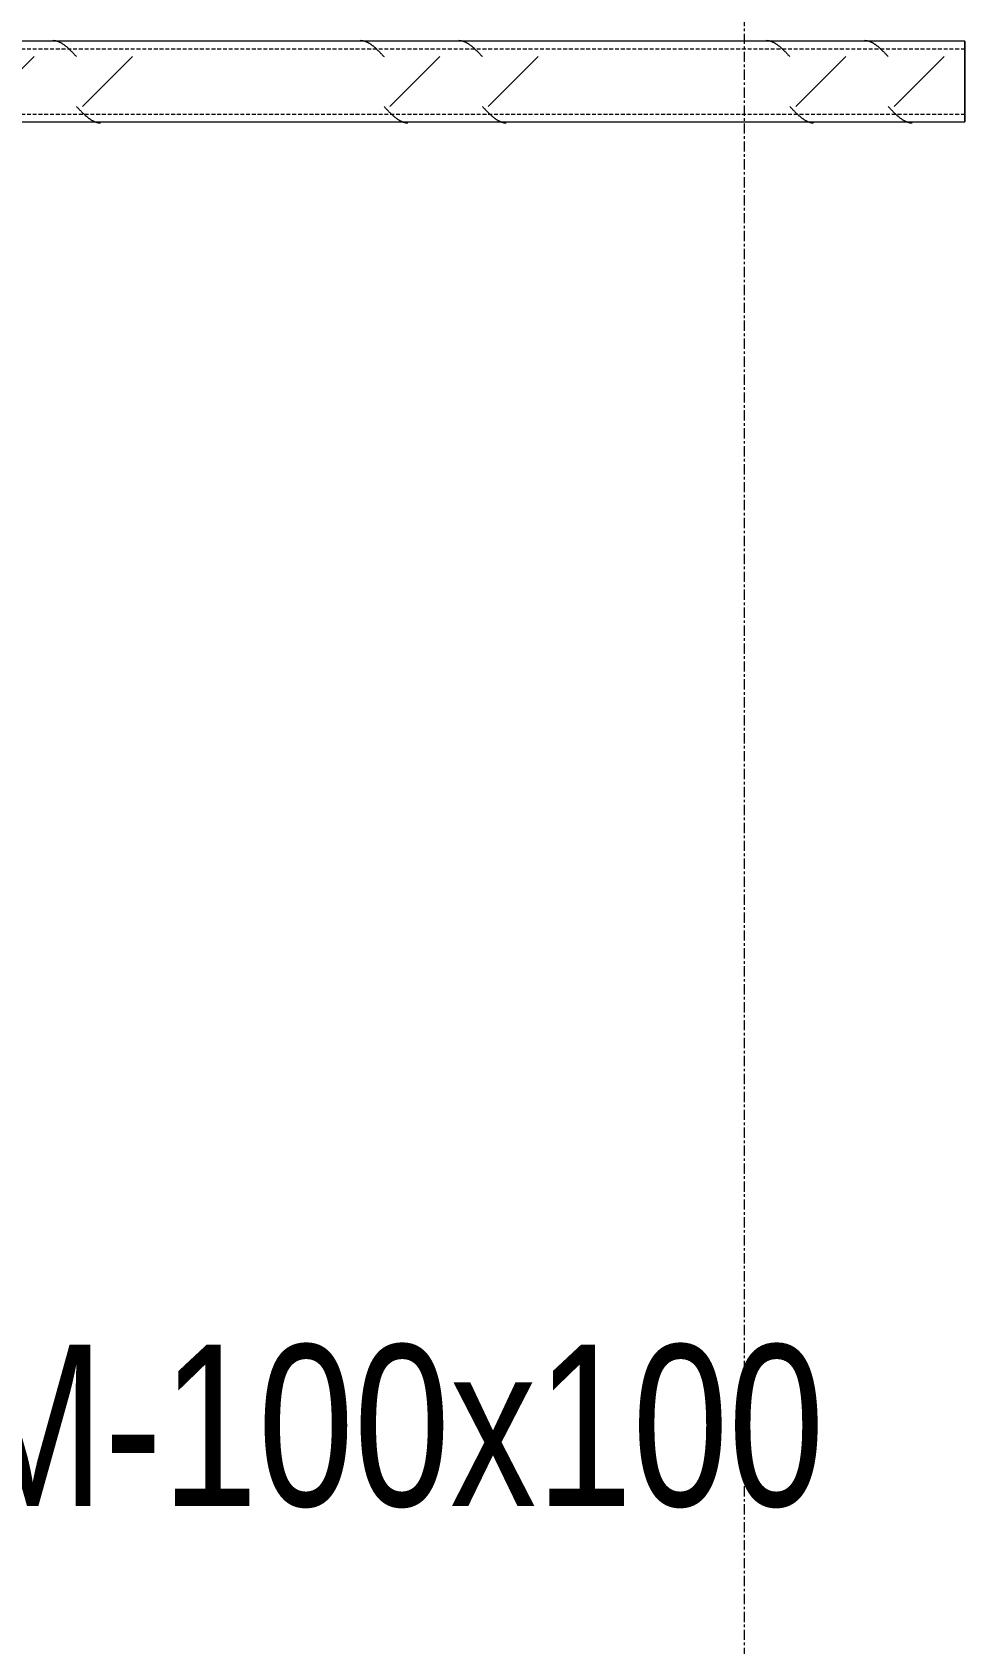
# Model space of a CAD drawing. Header units: centimetres. Extents: x -6111 to 13767, y -285 to 1600.
# Drawn here: x -4.2 to 111.3, y 251.9 to 451.7 of the extents above; entities that cross this region are included whole.
import ezdxf

# ---------------------------------------------------------------- set-up
doc = ezdxf.new("R2010")
doc.units = ezdxf.units.CM
doc.linetypes.add('Grid Line', pattern=[2.2225, 1.27, -0.3175, 0.3175, -0.3175])
doc.linetypes.add('Hidden', pattern=[0.714375, 0.47625, -0.238125])
for name, color, linetype, lineweight in [('S-BEAM', 7, 'Continuous', 9), ('S-COLS-IDEN', 7, 'Continuous', 9), ('S-GRID', 7, 'Continuous', 9)]:
    doc.layers.add(name, color=color, linetype=linetype, lineweight=lineweight)
doc.styles.add('Century Gothic_2', font='GOTHIC.TTF', dxfattribs={"width": 0.8, "height": 20})

# ---------------------------------------------------------------- blocks, each defined once
blk = doc.blocks.new('FP_66-Elevación Eje 2')
at = {"layer": 'S-BEAM'}
blk.add_line((-2194.1, 450.53), (-2541.02, 450.53), dxfattribs=at)
at = {"layer": 'S-BEAM', "color": 9, "true_color": 0xc0c0c0}
for p, q in [((-2307.09, 450.65), (-2307.05, 450.64)), ((-2307.05, 450.64), (-2307, 450.64)), ((-2307, 450.64), (-2306.95, 450.64)), ((-2306.95, 450.64), (-2306.91, 450.63)), ((-2306.91, 450.63), (-2306.86, 450.63)), ((-2306.86, 450.63), (-2306.81, 450.62)), ((-2306.81, 450.62), (-2306.77, 450.61)), ((-2306.77, 450.61), (-2306.72, 450.6)), ((-2306.72, 450.6), (-2306.67, 450.59)), ((-2306.67, 450.59), (-2306.63, 450.57)), ((-2306.63, 450.57), (-2306.58, 450.56)), ((-2306.58, 450.56), (-2306.53, 450.54)), ((-2306.53, 450.54), (-2306.49, 450.53)), ((-2306.49, 450.53), (-2306.44, 450.51)), ((-2306.44, 450.51), (-2306.39, 450.49)), ((-2306.39, 450.49), (-2306.35, 450.47)), ((-2306.35, 450.47), (-2306.3, 450.45)), ((-2306.3, 450.45), (-2306.25, 450.43)), ((-2306.25, 450.43), (-2306.21, 450.41)), ((-2306.21, 450.41), (-2306.16, 450.38)), ((-2306.16, 450.38), (-2306.11, 450.36)), ((-2306.11, 450.36), (-2306.07, 450.33)), ((-2306.07, 450.33), (-2306.02, 450.31)), ((-2306.02, 450.31), (-2305.97, 450.28)), ((-2305.97, 450.28), (-2305.93, 450.25)), ((-2305.93, 450.25), (-2305.88, 450.22)), ((-2305.88, 450.22), (-2305.83, 450.19)), ((-2305.83, 450.19), (-2305.79, 450.16)), ((-2305.79, 450.16), (-2305.74, 450.12)), ((-2305.74, 450.12), (-2305.69, 450.09)), ((-2305.69, 450.09), (-2305.65, 450.05)), ((-2305.65, 450.05), (-2305.6, 450.02)), ((-2305.6, 450.02), (-2305.55, 449.98)), ((-2305.55, 449.98), (-2305.51, 449.95)), ((-2305.51, 449.95), (-2305.46, 449.91)), ((-2305.46, 449.91), (-2305.41, 449.87)), ((-2305.41, 449.87), (-2305.37, 449.83)), ((-2305.37, 449.83), (-2305.32, 449.79)), ((-2305.32, 449.79), (-2305.27, 449.75)), ((-2305.27, 449.75), (-2305.23, 449.71)), ((-2305.23, 449.71), (-2305.18, 449.66)), ((-2305.18, 449.66), (-2305.13, 449.62)), ((-2305.13, 449.62), (-2305.09, 449.58)), ((-2305.09, 449.58), (-2305.04, 449.53)), ((-2305.04, 449.53), (-2304.99, 449.49)), ((-2304.99, 449.49), (-2304.95, 449.44)), ((-2304.95, 449.44), (-2304.9, 449.4)), ((-2304.9, 449.4), (-2304.85, 449.35)), ((-2268.99, 450.65), (-2268.95, 450.64)), ((-2268.95, 450.64), (-2268.9, 450.64)), ((-2268.9, 450.64), (-2268.85, 450.64)), ((-2268.85, 450.64), (-2268.81, 450.63)), ((-2268.81, 450.63), (-2268.76, 450.63)), ((-2268.76, 450.63), (-2268.71, 450.62)), ((-2268.71, 450.62), (-2268.67, 450.61)), ((-2268.67, 450.61), (-2268.62, 450.6)), ((-2268.62, 450.6), (-2268.57, 450.59)), ((-2268.57, 450.59), (-2268.53, 450.57)), ((-2268.53, 450.57), (-2268.48, 450.56)), ((-2268.48, 450.56), (-2268.43, 450.54)), ((-2268.43, 450.54), (-2268.39, 450.53)), ((-2268.39, 450.53), (-2268.34, 450.51)), ((-2268.34, 450.51), (-2268.29, 450.49)), ((-2268.29, 450.49), (-2268.25, 450.47)), ((-2268.25, 450.47), (-2268.2, 450.45)), ((-2268.2, 450.45), (-2268.15, 450.43)), ((-2268.15, 450.43), (-2268.11, 450.41)), ((-2268.11, 450.41), (-2268.06, 450.38)), ((-2268.06, 450.38), (-2268.01, 450.36)), ((-2268.01, 450.36), (-2267.97, 450.33)), ((-2267.97, 450.33), (-2267.92, 450.31)), ((-2267.92, 450.31), (-2267.87, 450.28)), ((-2267.87, 450.28), (-2267.83, 450.25)), ((-2267.83, 450.25), (-2267.78, 450.22)), ((-2267.78, 450.22), (-2267.73, 450.19)), ((-2267.73, 450.19), (-2267.69, 450.16)), ((-2267.69, 450.16), (-2267.64, 450.12)), ((-2267.64, 450.12), (-2267.59, 450.09)), ((-2267.59, 450.09), (-2267.55, 450.05)), ((-2267.55, 450.05), (-2267.5, 450.02)), ((-2267.5, 450.02), (-2267.45, 449.98)), ((-2267.45, 449.98), (-2267.41, 449.95)), ((-2267.41, 449.95), (-2267.36, 449.91)), ((-2267.36, 449.91), (-2267.31, 449.87)), ((-2267.31, 449.87), (-2267.27, 449.83)), ((-2267.27, 449.83), (-2267.22, 449.79)), ((-2267.22, 449.79), (-2267.17, 449.75)), ((-2267.17, 449.75), (-2267.13, 449.71)), ((-2267.13, 449.71), (-2267.08, 449.66)), ((-2267.08, 449.66), (-2267.03, 449.62)), ((-2267.03, 449.62), (-2266.99, 449.58)), ((-2266.99, 449.58), (-2266.94, 449.53)), ((-2266.94, 449.53), (-2266.89, 449.49)), ((-2266.89, 449.49), (-2266.85, 449.44)), ((-2266.85, 449.44), (-2266.8, 449.4)), ((-2266.8, 449.4), (-2266.75, 449.35)), ((-2256.81, 450.65), (-2256.76, 450.64)), ((-2256.76, 450.64), (-2256.71, 450.64)), ((-2256.71, 450.64), (-2256.67, 450.64)), ((-2256.67, 450.64), (-2256.62, 450.63)), ((-2256.62, 450.63), (-2256.57, 450.63)), ((-2256.57, 450.63), (-2256.53, 450.62)), ((-2256.53, 450.62), (-2256.48, 450.61)), ((-2256.48, 450.61), (-2256.43, 450.6)), ((-2256.43, 450.6), (-2256.39, 450.59)), ((-2256.39, 450.59), (-2256.34, 450.57)), ((-2256.34, 450.57), (-2256.29, 450.56)), ((-2256.29, 450.56), (-2256.25, 450.54)), ((-2256.25, 450.54), (-2256.2, 450.53)), ((-2256.2, 450.53), (-2256.15, 450.51)), ((-2256.15, 450.51), (-2256.11, 450.49)), ((-2256.11, 450.49), (-2256.06, 450.47)), ((-2256.06, 450.47), (-2256.01, 450.45)), ((-2256.01, 450.45), (-2255.96, 450.43)), ((-2255.96, 450.43), (-2255.92, 450.41)), ((-2255.92, 450.41), (-2255.87, 450.38)), ((-2255.87, 450.38), (-2255.82, 450.36)), ((-2255.82, 450.36), (-2255.78, 450.33)), ((-2255.78, 450.33), (-2255.73, 450.31)), ((-2255.73, 450.31), (-2255.68, 450.28)), ((-2255.68, 450.28), (-2255.64, 450.25)), ((-2255.64, 450.25), (-2255.59, 450.22)), ((-2255.59, 450.22), (-2255.54, 450.19)), ((-2255.54, 450.19), (-2255.5, 450.16)), ((-2255.5, 450.16), (-2255.45, 450.12)), ((-2255.45, 450.12), (-2255.4, 450.09)), ((-2255.4, 450.09), (-2255.36, 450.05)), ((-2255.36, 450.05), (-2255.31, 450.02)), ((-2255.31, 450.02), (-2255.26, 449.98)), ((-2255.26, 449.98), (-2255.22, 449.95)), ((-2255.22, 449.95), (-2255.17, 449.91)), ((-2255.17, 449.91), (-2255.12, 449.87)), ((-2255.12, 449.87), (-2255.08, 449.83)), ((-2255.08, 449.83), (-2255.03, 449.79)), ((-2255.03, 449.79), (-2254.98, 449.75)), ((-2254.98, 449.75), (-2254.94, 449.71)), ((-2254.94, 449.71), (-2254.89, 449.66)), ((-2254.89, 449.66), (-2254.84, 449.62)), ((-2254.84, 449.62), (-2254.8, 449.58)), ((-2254.8, 449.58), (-2254.75, 449.53)), ((-2254.75, 449.53), (-2254.7, 449.49)), ((-2254.7, 449.49), (-2254.66, 449.44)), ((-2254.66, 449.44), (-2254.61, 449.4)), ((-2254.61, 449.4), (-2254.56, 449.35)), ((-2218.71, 450.65), (-2218.66, 450.64)), ((-2218.66, 450.64), (-2218.61, 450.64)), ((-2218.61, 450.64), (-2218.57, 450.64)), ((-2218.57, 450.64), (-2218.52, 450.63)), ((-2218.52, 450.63), (-2218.47, 450.63)), ((-2218.47, 450.63), (-2218.43, 450.62)), ((-2218.43, 450.62), (-2218.38, 450.61)), ((-2218.38, 450.61), (-2218.33, 450.6)), ((-2218.33, 450.6), (-2218.29, 450.59)), ((-2218.29, 450.59), (-2218.24, 450.57)), ((-2218.24, 450.57), (-2218.19, 450.56)), ((-2218.19, 450.56), (-2218.15, 450.54)), ((-2218.15, 450.54), (-2218.1, 450.53)), ((-2218.1, 450.53), (-2218.05, 450.51)), ((-2218.05, 450.51), (-2218.01, 450.49)), ((-2218.01, 450.49), (-2217.96, 450.47)), ((-2217.96, 450.47), (-2217.91, 450.45)), ((-2217.91, 450.45), (-2217.87, 450.43)), ((-2217.87, 450.43), (-2217.82, 450.41)), ((-2217.82, 450.41), (-2217.77, 450.38)), ((-2217.77, 450.38), (-2217.73, 450.36)), ((-2217.73, 450.36), (-2217.68, 450.33)), ((-2217.68, 450.33), (-2217.63, 450.31)), ((-2217.63, 450.31), (-2217.58, 450.28)), ((-2217.58, 450.28), (-2217.54, 450.25)), ((-2217.54, 450.25), (-2217.49, 450.22)), ((-2217.49, 450.22), (-2217.44, 450.19)), ((-2217.44, 450.19), (-2217.4, 450.16)), ((-2217.4, 450.16), (-2217.35, 450.12)), ((-2217.35, 450.12), (-2217.3, 450.09)), ((-2217.3, 450.09), (-2217.26, 450.05)), ((-2217.26, 450.05), (-2217.21, 450.02)), ((-2217.21, 450.02), (-2217.16, 449.98)), ((-2217.16, 449.98), (-2217.12, 449.95)), ((-2217.12, 449.95), (-2217.07, 449.91)), ((-2217.07, 449.91), (-2217.02, 449.87)), ((-2217.02, 449.87), (-2216.98, 449.83)), ((-2216.98, 449.83), (-2216.93, 449.79)), ((-2216.93, 449.79), (-2216.88, 449.75)), ((-2216.88, 449.75), (-2216.84, 449.71)), ((-2216.84, 449.71), (-2216.79, 449.66)), ((-2216.79, 449.66), (-2216.74, 449.62)), ((-2216.74, 449.62), (-2216.7, 449.58)), ((-2216.7, 449.58), (-2216.65, 449.53)), ((-2216.65, 449.53), (-2216.6, 449.49)), ((-2216.6, 449.49), (-2216.56, 449.44)), ((-2216.56, 449.44), (-2216.51, 449.4)), ((-2216.51, 449.4), (-2216.46, 449.35)), ((-2206.52, 450.65), (-2206.47, 450.64)), ((-2206.47, 450.64), (-2206.42, 450.64)), ((-2206.42, 450.64), (-2206.38, 450.64)), ((-2206.38, 450.64), (-2206.33, 450.63)), ((-2206.33, 450.63), (-2206.28, 450.63)), ((-2206.28, 450.63), (-2206.24, 450.62)), ((-2206.24, 450.62), (-2206.19, 450.61)), ((-2206.19, 450.61), (-2206.14, 450.6)), ((-2206.14, 450.6), (-2206.1, 450.59)), ((-2206.1, 450.59), (-2206.05, 450.57)), ((-2206.05, 450.57), (-2206, 450.56)), ((-2206, 450.56), (-2205.96, 450.54)), ((-2205.96, 450.54), (-2205.91, 450.53)), ((-2205.91, 450.53), (-2205.86, 450.51)), ((-2205.86, 450.51), (-2205.82, 450.49)), ((-2205.82, 450.49), (-2205.77, 450.47)), ((-2205.77, 450.47), (-2205.72, 450.45)), ((-2205.72, 450.45), (-2205.68, 450.43)), ((-2205.68, 450.43), (-2205.63, 450.41)), ((-2205.63, 450.41), (-2205.58, 450.38)), ((-2205.58, 450.38), (-2205.54, 450.36)), ((-2205.54, 450.36), (-2205.49, 450.33)), ((-2205.49, 450.33), (-2205.44, 450.31)), ((-2205.44, 450.31), (-2205.4, 450.28)), ((-2205.4, 450.28), (-2205.35, 450.25)), ((-2205.35, 450.25), (-2205.3, 450.22)), ((-2205.3, 450.22), (-2205.26, 450.19)), ((-2205.26, 450.19), (-2205.21, 450.16)), ((-2205.21, 450.16), (-2205.16, 450.12)), ((-2205.16, 450.12), (-2205.12, 450.09)), ((-2205.12, 450.09), (-2205.07, 450.05)), ((-2205.07, 450.05), (-2205.02, 450.02)), ((-2205.02, 450.02), (-2204.98, 449.98)), ((-2204.98, 449.98), (-2204.93, 449.95)), ((-2204.93, 449.95), (-2204.88, 449.91)), ((-2204.88, 449.91), (-2204.84, 449.87)), ((-2204.84, 449.87), (-2204.79, 449.83)), ((-2204.79, 449.83), (-2204.74, 449.79)), ((-2204.74, 449.79), (-2204.69, 449.75)), ((-2204.69, 449.75), (-2204.65, 449.71)), ((-2204.65, 449.71), (-2204.6, 449.66)), ((-2204.6, 449.66), (-2204.55, 449.62)), ((-2204.55, 449.62), (-2204.51, 449.58)), ((-2204.51, 449.58), (-2204.46, 449.53)), ((-2204.46, 449.53), (-2204.41, 449.49)), ((-2204.41, 449.49), (-2204.37, 449.44)), ((-2204.37, 449.44), (-2204.32, 449.4)), ((-2204.32, 449.4), (-2204.27, 449.35)), ((-2304.85, 449.35), (-2304.81, 449.31)), ((-2304.81, 449.31), (-2304.76, 449.26)), ((-2304.76, 449.26), (-2304.71, 449.21)), ((-2304.71, 449.21), (-2304.67, 449.16)), ((-2304.67, 449.16), (-2304.62, 449.12)), ((-2304.62, 449.12), (-2304.57, 449.07)), ((-2304.57, 449.07), (-2304.53, 449.02)), ((-2304.53, 449.02), (-2304.48, 448.97)), ((-2304.48, 448.97), (-2304.43, 448.92)), ((-2304.43, 448.92), (-2304.39, 448.87)), ((-2304.39, 448.87), (-2304.34, 448.82)), ((-2304.34, 448.82), (-2304.29, 448.77)), ((-2304.29, 448.77), (-2304.25, 448.72)), ((-2304.25, 448.72), (-2304.2, 448.68)), ((-2304.2, 448.68), (-2304.15, 448.63)), ((-2266.75, 449.35), (-2266.71, 449.31)), ((-2266.71, 449.31), (-2266.66, 449.26)), ((-2266.66, 449.26), (-2266.61, 449.21)), ((-2266.61, 449.21), (-2266.57, 449.16)), ((-2266.57, 449.16), (-2266.52, 449.12)), ((-2266.52, 449.12), (-2266.47, 449.07)), ((-2266.47, 449.07), (-2266.43, 449.02)), ((-2266.43, 449.02), (-2266.38, 448.97)), ((-2266.38, 448.97), (-2266.33, 448.92)), ((-2266.33, 448.92), (-2266.29, 448.87)), ((-2266.29, 448.87), (-2266.24, 448.82)), ((-2266.24, 448.82), (-2266.19, 448.77)), ((-2266.19, 448.77), (-2266.15, 448.72)), ((-2266.15, 448.72), (-2266.1, 448.68)), ((-2266.1, 448.68), (-2266.05, 448.63)), ((-2254.56, 449.35), (-2254.52, 449.31)), ((-2254.52, 449.31), (-2254.47, 449.26)), ((-2254.47, 449.26), (-2254.42, 449.21)), ((-2254.42, 449.21), (-2254.38, 449.16)), ((-2254.38, 449.16), (-2254.33, 449.12)), ((-2254.33, 449.12), (-2254.28, 449.07)), ((-2254.28, 449.07), (-2254.24, 449.02)), ((-2254.24, 449.02), (-2254.19, 448.97)), ((-2254.19, 448.97), (-2254.14, 448.92)), ((-2254.14, 448.92), (-2254.1, 448.87)), ((-2254.1, 448.87), (-2254.05, 448.82)), ((-2254.05, 448.82), (-2254, 448.77)), ((-2254, 448.77), (-2253.96, 448.72)), ((-2253.96, 448.72), (-2253.91, 448.68)), ((-2253.91, 448.68), (-2253.86, 448.63)), ((-2216.46, 449.35), (-2216.42, 449.31)), ((-2216.42, 449.31), (-2216.37, 449.26)), ((-2216.37, 449.26), (-2216.32, 449.21)), ((-2216.32, 449.21), (-2216.28, 449.16)), ((-2216.28, 449.16), (-2216.23, 449.12)), ((-2216.23, 449.12), (-2216.18, 449.07)), ((-2216.18, 449.07), (-2216.14, 449.02)), ((-2216.14, 449.02), (-2216.09, 448.97)), ((-2216.09, 448.97), (-2216.04, 448.92)), ((-2216.04, 448.92), (-2216, 448.87)), ((-2216, 448.87), (-2215.95, 448.82)), ((-2215.95, 448.82), (-2215.9, 448.77)), ((-2215.9, 448.77), (-2215.86, 448.72)), ((-2215.86, 448.72), (-2215.81, 448.68)), ((-2215.81, 448.68), (-2215.76, 448.63)), ((-2204.27, 449.35), (-2204.23, 449.31)), ((-2204.23, 449.31), (-2204.18, 449.26)), ((-2204.18, 449.26), (-2204.13, 449.21)), ((-2204.13, 449.21), (-2204.09, 449.16)), ((-2204.09, 449.16), (-2204.04, 449.12)), ((-2204.04, 449.12), (-2203.99, 449.07)), ((-2203.99, 449.07), (-2203.95, 449.02)), ((-2203.95, 449.02), (-2203.9, 448.97)), ((-2203.9, 448.97), (-2203.85, 448.92)), ((-2203.85, 448.92), (-2203.81, 448.87)), ((-2203.81, 448.87), (-2203.76, 448.82)), ((-2203.76, 448.82), (-2203.71, 448.77)), ((-2203.71, 448.77), (-2203.67, 448.72)), ((-2203.67, 448.72), (-2203.62, 448.68)), ((-2203.62, 448.68), (-2203.57, 448.63))]:
    blk.add_line(p, q, dxfattribs=at)
blk = doc.blocks.new('FP_67-Elevación Eje 2')
at = {"layer": 'S-BEAM', "color": 9, "true_color": 0xc0c0c0}
for p, q in [((-2304.15, 442.44), (-2304.11, 442.39)), ((-2304.11, 442.39), (-2304.06, 442.34)), ((-2304.06, 442.34), (-2304.01, 442.29)), ((-2304.01, 442.29), (-2303.96, 442.24)), ((-2303.96, 442.24), (-2303.92, 442.19)), ((-2303.92, 442.19), (-2303.87, 442.14)), ((-2303.87, 442.14), (-2303.82, 442.09)), ((-2303.82, 442.09), (-2303.78, 442.04)), ((-2303.78, 442.04), (-2303.73, 441.99)), ((-2303.73, 441.99), (-2303.68, 441.94)), ((-2303.68, 441.94), (-2303.64, 441.9)), ((-2303.64, 441.9), (-2303.59, 441.85)), ((-2303.59, 441.85), (-2303.54, 441.8)), ((-2303.54, 441.8), (-2303.5, 441.75)), ((-2303.5, 441.75), (-2303.45, 441.71)), ((-2303.45, 441.71), (-2303.4, 441.66)), ((-2303.4, 441.66), (-2303.36, 441.62)), ((-2303.36, 441.62), (-2303.31, 441.57)), ((-2303.31, 441.57), (-2303.26, 441.53)), ((-2303.26, 441.53), (-2303.22, 441.48)), ((-2303.22, 441.48), (-2303.17, 441.44)), ((-2303.17, 441.44), (-2303.12, 441.4)), ((-2266.05, 442.44), (-2266.01, 442.39)), ((-2266.01, 442.39), (-2265.96, 442.34)), ((-2265.96, 442.34), (-2265.91, 442.29)), ((-2265.91, 442.29), (-2265.87, 442.24)), ((-2265.87, 442.24), (-2265.82, 442.19)), ((-2265.82, 442.19), (-2265.77, 442.14)), ((-2265.77, 442.14), (-2265.72, 442.09)), ((-2265.72, 442.09), (-2265.68, 442.04)), ((-2265.68, 442.04), (-2265.63, 441.99)), ((-2265.63, 441.99), (-2265.58, 441.94)), ((-2265.58, 441.94), (-2265.54, 441.9)), ((-2265.54, 441.9), (-2265.49, 441.85)), ((-2265.49, 441.85), (-2265.44, 441.8)), ((-2265.44, 441.8), (-2265.4, 441.75)), ((-2265.4, 441.75), (-2265.35, 441.71)), ((-2265.35, 441.71), (-2265.3, 441.66)), ((-2265.3, 441.66), (-2265.26, 441.62)), ((-2265.26, 441.62), (-2265.21, 441.57)), ((-2265.21, 441.57), (-2265.16, 441.53)), ((-2265.16, 441.53), (-2265.12, 441.48)), ((-2265.12, 441.48), (-2265.07, 441.44)), ((-2265.07, 441.44), (-2265.02, 441.4)), ((-2253.86, 442.44), (-2253.82, 442.39)), ((-2253.82, 442.39), (-2253.77, 442.34)), ((-2253.77, 442.34), (-2253.72, 442.29)), ((-2253.72, 442.29), (-2253.68, 442.24)), ((-2253.68, 442.24), (-2253.63, 442.19)), ((-2253.63, 442.19), (-2253.58, 442.14)), ((-2253.58, 442.14), (-2253.54, 442.09)), ((-2253.54, 442.09), (-2253.49, 442.04)), ((-2253.49, 442.04), (-2253.44, 441.99)), ((-2253.44, 441.99), (-2253.4, 441.94)), ((-2253.4, 441.94), (-2253.35, 441.9)), ((-2253.35, 441.9), (-2253.3, 441.85)), ((-2253.3, 441.85), (-2253.25, 441.8)), ((-2253.25, 441.8), (-2253.21, 441.75)), ((-2253.21, 441.75), (-2253.16, 441.71)), ((-2253.16, 441.71), (-2253.11, 441.66)), ((-2253.11, 441.66), (-2253.07, 441.62)), ((-2253.07, 441.62), (-2253.02, 441.57)), ((-2253.02, 441.57), (-2252.97, 441.53)), ((-2252.97, 441.53), (-2252.93, 441.48)), ((-2252.93, 441.48), (-2252.88, 441.44)), ((-2252.88, 441.44), (-2252.83, 441.4)), ((-2215.76, 442.44), (-2215.72, 442.39)), ((-2215.72, 442.39), (-2215.67, 442.34)), ((-2215.67, 442.34), (-2215.62, 442.29)), ((-2215.62, 442.29), (-2215.58, 442.24)), ((-2215.58, 442.24), (-2215.53, 442.19)), ((-2215.53, 442.19), (-2215.48, 442.14)), ((-2215.48, 442.14), (-2215.44, 442.09)), ((-2215.44, 442.09), (-2215.39, 442.04)), ((-2215.39, 442.04), (-2215.34, 441.99)), ((-2215.34, 441.99), (-2215.3, 441.94)), ((-2215.3, 441.94), (-2215.25, 441.9)), ((-2215.25, 441.9), (-2215.2, 441.85)), ((-2215.2, 441.85), (-2215.16, 441.8)), ((-2215.16, 441.8), (-2215.11, 441.75)), ((-2215.11, 441.75), (-2215.06, 441.71)), ((-2215.06, 441.71), (-2215.01, 441.66)), ((-2215.01, 441.66), (-2214.97, 441.62)), ((-2214.97, 441.62), (-2214.92, 441.57)), ((-2214.92, 441.57), (-2214.87, 441.53)), ((-2214.87, 441.53), (-2214.83, 441.48)), ((-2214.83, 441.48), (-2214.78, 441.44)), ((-2214.78, 441.44), (-2214.73, 441.4)), ((-2203.57, 442.44), (-2203.53, 442.39)), ((-2203.53, 442.39), (-2203.48, 442.34)), ((-2203.48, 442.34), (-2203.43, 442.29)), ((-2203.43, 442.29), (-2203.39, 442.24)), ((-2203.39, 442.24), (-2203.34, 442.19)), ((-2203.34, 442.19), (-2203.29, 442.14)), ((-2203.29, 442.14), (-2203.25, 442.09)), ((-2203.25, 442.09), (-2203.2, 442.04)), ((-2203.2, 442.04), (-2203.15, 441.99)), ((-2203.15, 441.99), (-2203.11, 441.94)), ((-2203.11, 441.94), (-2203.06, 441.9)), ((-2203.06, 441.9), (-2203.01, 441.85)), ((-2203.01, 441.85), (-2202.97, 441.8)), ((-2202.97, 441.8), (-2202.92, 441.75)), ((-2202.92, 441.75), (-2202.87, 441.71)), ((-2202.87, 441.71), (-2202.83, 441.66)), ((-2202.83, 441.66), (-2202.78, 441.62)), ((-2202.78, 441.62), (-2202.73, 441.57)), ((-2202.73, 441.57), (-2202.69, 441.53)), ((-2202.69, 441.53), (-2202.64, 441.48)), ((-2202.64, 441.48), (-2202.59, 441.44)), ((-2202.59, 441.44), (-2202.54, 441.4)), ((-2303.12, 441.4), (-2303.08, 441.35)), ((-2303.08, 441.35), (-2303.03, 441.31)), ((-2303.03, 441.31), (-2302.98, 441.27)), ((-2302.98, 441.27), (-2302.94, 441.23)), ((-2302.94, 441.23), (-2302.89, 441.19)), ((-2302.89, 441.19), (-2302.84, 441.15)), ((-2302.84, 441.15), (-2302.8, 441.12)), ((-2302.8, 441.12), (-2302.75, 441.08)), ((-2302.75, 441.08), (-2302.7, 441.04)), ((-2302.7, 441.04), (-2302.66, 441.01)), ((-2302.66, 441.01), (-2302.61, 440.97)), ((-2302.61, 440.97), (-2302.56, 440.94)), ((-2302.56, 440.94), (-2302.51, 440.9)), ((-2302.51, 440.9), (-2302.47, 440.87)), ((-2302.47, 440.87), (-2302.42, 440.84)), ((-2302.42, 440.84), (-2302.37, 440.81)), ((-2302.37, 440.81), (-2302.33, 440.78)), ((-2302.33, 440.78), (-2302.28, 440.75)), ((-2302.28, 440.75), (-2302.23, 440.73)), ((-2302.23, 440.73), (-2302.19, 440.7)), ((-2302.19, 440.7), (-2302.14, 440.68)), ((-2302.14, 440.68), (-2302.09, 440.65)), ((-2302.09, 440.65), (-2302.05, 440.63)), ((-2302.05, 440.63), (-2302, 440.61)), ((-2302, 440.61), (-2301.95, 440.59)), ((-2301.95, 440.59), (-2301.91, 440.57)), ((-2301.91, 440.57), (-2301.86, 440.55)), ((-2301.86, 440.55), (-2301.81, 440.53)), ((-2301.81, 440.53), (-2301.77, 440.52)), ((-2301.77, 440.52), (-2301.72, 440.5)), ((-2301.72, 440.5), (-2301.67, 440.49)), ((-2301.67, 440.49), (-2301.63, 440.47)), ((-2301.63, 440.47), (-2301.58, 440.46)), ((-2301.58, 440.46), (-2301.53, 440.45)), ((-2301.53, 440.45), (-2301.48, 440.44)), ((-2301.48, 440.44), (-2301.44, 440.44)), ((-2301.44, 440.44), (-2301.39, 440.43)), ((-2301.39, 440.43), (-2301.34, 440.42)), ((-2301.34, 440.42), (-2301.3, 440.42)), ((-2301.3, 440.42), (-2301.25, 440.42)), ((-2301.25, 440.42), (-2301.2, 440.41)), ((-2265.02, 441.4), (-2264.98, 441.35)), ((-2264.98, 441.35), (-2264.93, 441.31)), ((-2264.93, 441.31), (-2264.88, 441.27)), ((-2264.88, 441.27), (-2264.84, 441.23)), ((-2264.84, 441.23), (-2264.79, 441.19)), ((-2264.79, 441.19), (-2264.74, 441.15)), ((-2264.74, 441.15), (-2264.7, 441.12)), ((-2264.7, 441.12), (-2264.65, 441.08)), ((-2264.65, 441.08), (-2264.6, 441.04)), ((-2264.6, 441.04), (-2264.56, 441.01)), ((-2264.56, 441.01), (-2264.51, 440.97)), ((-2264.51, 440.97), (-2264.46, 440.94)), ((-2264.46, 440.94), (-2264.41, 440.9)), ((-2264.41, 440.9), (-2264.37, 440.87)), ((-2264.37, 440.87), (-2264.32, 440.84)), ((-2264.32, 440.84), (-2264.27, 440.81)), ((-2264.27, 440.81), (-2264.23, 440.78)), ((-2264.23, 440.78), (-2264.18, 440.75)), ((-2264.18, 440.75), (-2264.13, 440.73)), ((-2264.13, 440.73), (-2264.09, 440.7)), ((-2264.09, 440.7), (-2264.04, 440.68)), ((-2264.04, 440.68), (-2263.99, 440.65)), ((-2263.99, 440.65), (-2263.95, 440.63)), ((-2263.95, 440.63), (-2263.9, 440.61)), ((-2263.9, 440.61), (-2263.85, 440.59)), ((-2263.85, 440.59), (-2263.81, 440.57)), ((-2263.81, 440.57), (-2263.76, 440.55)), ((-2263.76, 440.55), (-2263.71, 440.53)), ((-2263.71, 440.53), (-2263.67, 440.52)), ((-2263.67, 440.52), (-2263.62, 440.5)), ((-2263.62, 440.5), (-2263.57, 440.49)), ((-2263.57, 440.49), (-2263.53, 440.47)), ((-2263.53, 440.47), (-2263.48, 440.46)), ((-2263.48, 440.46), (-2263.43, 440.45)), ((-2263.43, 440.45), (-2263.39, 440.44)), ((-2263.39, 440.44), (-2263.34, 440.44)), ((-2263.34, 440.44), (-2263.29, 440.43)), ((-2263.29, 440.43), (-2263.24, 440.42)), ((-2263.24, 440.42), (-2263.2, 440.42)), ((-2263.2, 440.42), (-2263.15, 440.42)), ((-2263.15, 440.42), (-2263.1, 440.41)), ((-2252.83, 441.4), (-2252.79, 441.35)), ((-2252.79, 441.35), (-2252.74, 441.31)), ((-2252.74, 441.31), (-2252.69, 441.27)), ((-2252.69, 441.27), (-2252.65, 441.23)), ((-2252.65, 441.23), (-2252.6, 441.19)), ((-2252.6, 441.19), (-2252.55, 441.15)), ((-2252.55, 441.15), (-2252.51, 441.12)), ((-2252.51, 441.12), (-2252.46, 441.08)), ((-2252.46, 441.08), (-2252.41, 441.04)), ((-2252.41, 441.04), (-2252.37, 441.01)), ((-2252.37, 441.01), (-2252.32, 440.97)), ((-2252.32, 440.97), (-2252.27, 440.94)), ((-2252.27, 440.94), (-2252.23, 440.9)), ((-2252.23, 440.9), (-2252.18, 440.87)), ((-2252.18, 440.87), (-2252.13, 440.84)), ((-2252.13, 440.84), (-2252.09, 440.81)), ((-2252.09, 440.81), (-2252.04, 440.78)), ((-2252.04, 440.78), (-2251.99, 440.75)), ((-2251.99, 440.75), (-2251.94, 440.73)), ((-2251.94, 440.73), (-2251.9, 440.7)), ((-2251.9, 440.7), (-2251.85, 440.68)), ((-2251.85, 440.68), (-2251.8, 440.65)), ((-2251.8, 440.65), (-2251.76, 440.63)), ((-2251.76, 440.63), (-2251.71, 440.61)), ((-2251.71, 440.61), (-2251.66, 440.59)), ((-2251.66, 440.59), (-2251.62, 440.57)), ((-2251.62, 440.57), (-2251.57, 440.55)), ((-2251.57, 440.55), (-2251.52, 440.53)), ((-2251.52, 440.53), (-2251.48, 440.52)), ((-2251.48, 440.52), (-2251.43, 440.5)), ((-2251.43, 440.5), (-2251.38, 440.49)), ((-2251.38, 440.49), (-2251.34, 440.47)), ((-2251.34, 440.47), (-2251.29, 440.46)), ((-2251.29, 440.46), (-2251.24, 440.45)), ((-2251.24, 440.45), (-2251.2, 440.44)), ((-2251.2, 440.44), (-2251.15, 440.44)), ((-2251.15, 440.44), (-2251.1, 440.43)), ((-2251.1, 440.43), (-2251.06, 440.42)), ((-2251.06, 440.42), (-2251.01, 440.42)), ((-2251.01, 440.42), (-2250.96, 440.42)), ((-2250.96, 440.42), (-2250.91, 440.41)), ((-2214.73, 441.4), (-2214.69, 441.35)), ((-2214.69, 441.35), (-2214.64, 441.31)), ((-2214.64, 441.31), (-2214.59, 441.27)), ((-2214.59, 441.27), (-2214.55, 441.23)), ((-2214.55, 441.23), (-2214.5, 441.19)), ((-2214.5, 441.19), (-2214.45, 441.15)), ((-2214.45, 441.15), (-2214.41, 441.12)), ((-2214.41, 441.12), (-2214.36, 441.08)), ((-2214.36, 441.08), (-2214.31, 441.04)), ((-2214.31, 441.04), (-2214.27, 441.01)), ((-2214.27, 441.01), (-2214.22, 440.97)), ((-2214.22, 440.97), (-2214.17, 440.94)), ((-2214.17, 440.94), (-2214.13, 440.9)), ((-2214.13, 440.9), (-2214.08, 440.87)), ((-2214.08, 440.87), (-2214.03, 440.84)), ((-2214.03, 440.84), (-2213.99, 440.81)), ((-2213.99, 440.81), (-2213.94, 440.78)), ((-2213.94, 440.78), (-2213.89, 440.75)), ((-2213.89, 440.75), (-2213.84, 440.73)), ((-2213.84, 440.73), (-2213.8, 440.7)), ((-2213.8, 440.7), (-2213.75, 440.68)), ((-2213.75, 440.68), (-2213.7, 440.65)), ((-2213.7, 440.65), (-2213.66, 440.63)), ((-2213.66, 440.63), (-2213.61, 440.61)), ((-2213.61, 440.61), (-2213.56, 440.59)), ((-2213.56, 440.59), (-2213.52, 440.57)), ((-2213.52, 440.57), (-2213.47, 440.55)), ((-2213.47, 440.55), (-2213.42, 440.53)), ((-2213.42, 440.53), (-2213.38, 440.52)), ((-2213.38, 440.52), (-2213.33, 440.5)), ((-2213.33, 440.5), (-2213.28, 440.49)), ((-2213.28, 440.49), (-2213.24, 440.47)), ((-2213.24, 440.47), (-2213.19, 440.46)), ((-2213.19, 440.46), (-2213.14, 440.45)), ((-2213.14, 440.45), (-2213.1, 440.44)), ((-2213.1, 440.44), (-2213.05, 440.44)), ((-2213.05, 440.44), (-2213, 440.43)), ((-2213, 440.43), (-2212.96, 440.42)), ((-2212.96, 440.42), (-2212.91, 440.42)), ((-2212.91, 440.42), (-2212.86, 440.42)), ((-2212.86, 440.42), (-2212.82, 440.41)), ((-2202.54, 441.4), (-2202.5, 441.35)), ((-2202.5, 441.35), (-2202.45, 441.31)), ((-2202.45, 441.31), (-2202.4, 441.27)), ((-2202.4, 441.27), (-2202.36, 441.23)), ((-2202.36, 441.23), (-2202.31, 441.19)), ((-2202.31, 441.19), (-2202.26, 441.15)), ((-2202.26, 441.15), (-2202.22, 441.12)), ((-2202.22, 441.12), (-2202.17, 441.08)), ((-2202.17, 441.08), (-2202.12, 441.04)), ((-2202.12, 441.04), (-2202.08, 441.01)), ((-2202.08, 441.01), (-2202.03, 440.97)), ((-2202.03, 440.97), (-2201.98, 440.94)), ((-2201.98, 440.94), (-2201.94, 440.9)), ((-2201.94, 440.9), (-2201.89, 440.87)), ((-2201.89, 440.87), (-2201.84, 440.84)), ((-2201.84, 440.84), (-2201.8, 440.81)), ((-2201.8, 440.81), (-2201.75, 440.78)), ((-2201.75, 440.78), (-2201.7, 440.75)), ((-2201.7, 440.75), (-2201.66, 440.73)), ((-2201.66, 440.73), (-2201.61, 440.7)), ((-2201.61, 440.7), (-2201.56, 440.68)), ((-2201.56, 440.68), (-2201.52, 440.65)), ((-2201.52, 440.65), (-2201.47, 440.63)), ((-2201.47, 440.63), (-2201.42, 440.61)), ((-2201.42, 440.61), (-2201.37, 440.59)), ((-2201.37, 440.59), (-2201.33, 440.57)), ((-2201.33, 440.57), (-2201.28, 440.55)), ((-2201.28, 440.55), (-2201.23, 440.53)), ((-2201.23, 440.53), (-2201.19, 440.52)), ((-2201.19, 440.52), (-2201.14, 440.5)), ((-2201.14, 440.5), (-2201.09, 440.49)), ((-2201.09, 440.49), (-2201.05, 440.47)), ((-2201.05, 440.47), (-2201, 440.46)), ((-2201, 440.46), (-2200.95, 440.45)), ((-2200.95, 440.45), (-2200.91, 440.44)), ((-2200.91, 440.44), (-2200.86, 440.44)), ((-2200.86, 440.44), (-2200.81, 440.43)), ((-2200.81, 440.43), (-2200.77, 440.42)), ((-2200.77, 440.42), (-2200.72, 440.42)), ((-2200.72, 440.42), (-2200.67, 440.42)), ((-2200.67, 440.42), (-2200.63, 440.41))]:
    blk.add_line(p, q, dxfattribs=at)
at = {"layer": 'S-BEAM'}
blk.add_line((-2541.02, 440.53), (-2194.1, 440.53), dxfattribs=at)
blk = doc.blocks.new('HSS Square - HSS 100mm-1469849-Elevación Eje 2')
at = {"layer": 'S-BEAM', "true_color": 0xc0c0c0}
h = blk.add_hatch(dxfattribs=at)
h.set_pattern_fill('FP_15', color=9, style=0, pattern_type=2)
h.set_pattern_definition([(45, (-0.013, 0), (-25.1447, 25.14474), []), (45, (-0.013, 38.1), (-25.1447, 25.14474), [])])
h.paths.add_polyline_path([(-2194.11, 442.44), (-2194.11, 448.63), (-2541.03, 448.63), (-2541.03, 442.44), (-2195.43, 442.44)])
h = blk.add_hatch(dxfattribs=at)
h.set_pattern_fill('FP_16', color=9, style=0, pattern_type=2)
h.set_pattern_definition([(45, (-0.001, 0), (-25.1447, 25.14474), []), (45, (-0.001, 38.1), (-25.1447, 25.14474), [])])
h.paths.add_polyline_path([(-2194.11, 442.44), (-2194.1, 442.44), (-2194.11, 448.63)])
at = {"layer": 'S-BEAM', "linetype": 'Hidden'}
for p, q in [((-2541.03, 449.58), (-2194.11, 449.58)), ((-2541.03, 441.48), (-2194.11, 441.48))]:
    blk.add_line(p, q, dxfattribs=at)
at = {"layer": 'S-BEAM'}
for p, q in [((-2194.1, 449.58), (-2194.1, 449.58)), ((-2194.11, 448.63), (-2194.11, 442.44)), ((-2194.1, 448.63), (-2194.1, 442.44)), ((-2194.1, 441.48), (-2194.1, 441.48))]:
    blk.add_line(p, q, dxfattribs=at)
for centre, major_axis, start_param, end_param in [((-2194.1, 448.63), (0, 1.9), 0, 1.570796), ((-2194.1, 448.63), (0, 1.91), 5.235988, 6.283185), ((-2194.1, 448.63), (0, 0.952), 4.712389, 6.283185), ((-2194.1, 442.44), (0, 1.91), 1.570796, 3.141593), ((-2194.1, 442.44), (0, 0.953), 3.141593, 4.712389), ((-2194.1, 442.44), (0, 1.91), 3.141593, 4.18879)]:
    blk.add_ellipse(centre, major_axis=major_axis, ratio=0.001272, start_param=start_param, end_param=end_param, dxfattribs=at)
for name in ['FP_66-Elevación Eje 2', 'FP_67-Elevación Eje 2']:
    blk.add_blockref(name, (0, 0), dxfattribs=at)

msp = doc.modelspace()

# ---------------------------------------------------------------- linework, layer by layer
at = {"layer": 'S-GRID', "color": 253, "linetype": 'Grid Line', "true_color": 0xaaaaaa}
msp.add_line((84.057, -138.768), (84.057, 1331.674), dxfattribs=at)

# ---------------------------------------------------------------- block references
at = {"layer": 'S-BEAM'}
msp.add_blockref('HSS Square - HSS 100mm-1469849-Elevación Eje 2', (2305.433, 0), dxfattribs=at)

# ---------------------------------------------------------------- texts
at = {"layer": 'S-COLS-IDEN', "insert": (-27.366, 288.983), "char_height": 20, "width": 157.13075, "attachment_point": 1, "style": 'Century Gothic_2'}
msp.add_mtext('PM-100x100', dxfattribs=at)

doc.saveas('drawing.dxf')
